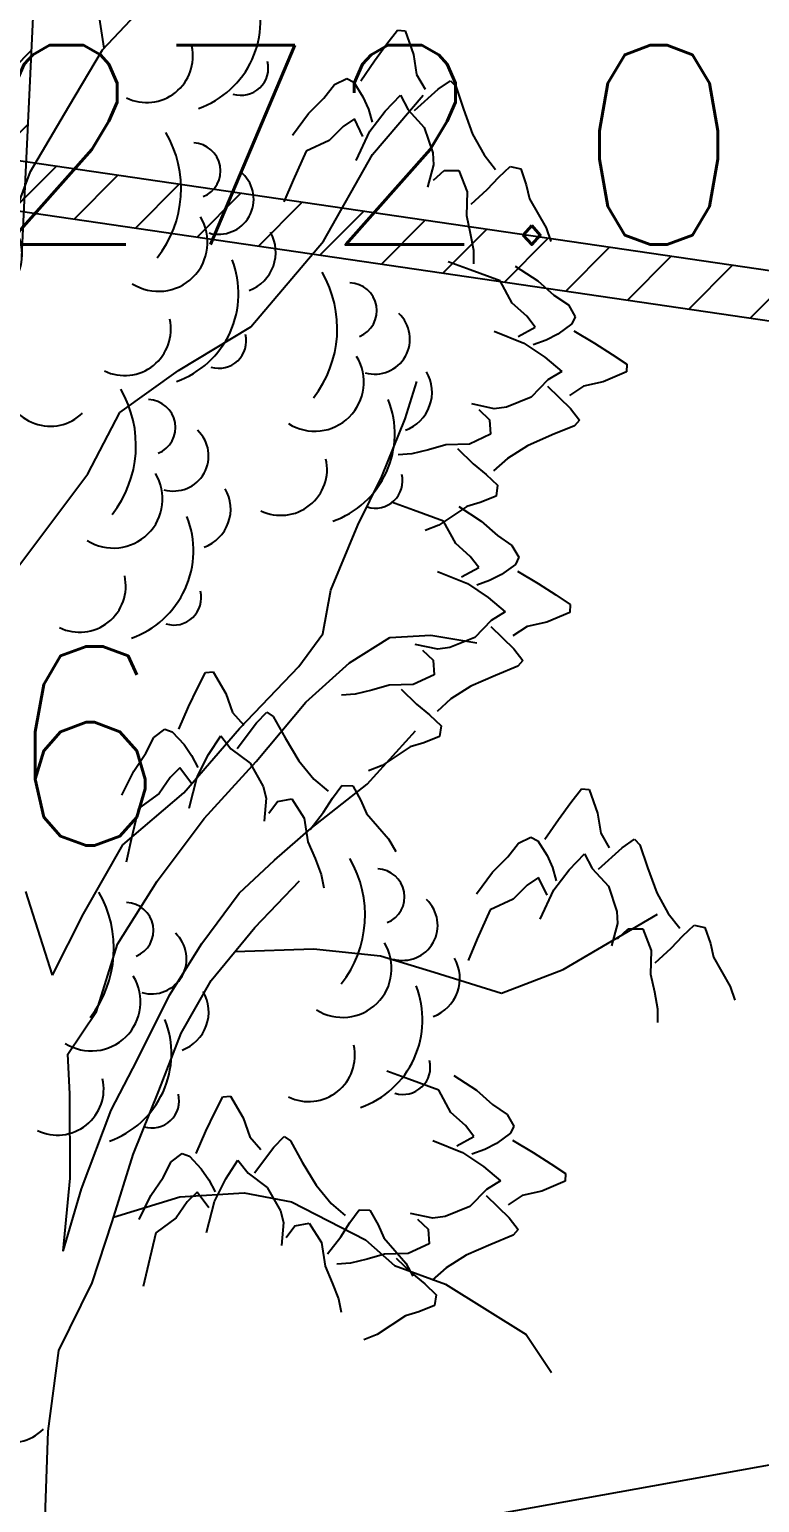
# Model space of a CAD drawing. Header units: millimetres. Extents: x 524954 to 526204, y 9523489 to 9524010.
# Drawn here: x 525735.55 to 525739.21, y 9523635.89 to 9523643.29 of the extents above; entities that cross this region are included whole.
import ezdxf

# ---------------------------------------------------------------- set-up
doc = ezdxf.new("R2010")
doc.units = ezdxf.units.MM
doc.header["$PDMODE"] = 32
doc.header["$PDSIZE"] = 0.5
doc.linetypes.add('ACAD_ISO12W100', pattern=[21, 12, -3, 0, -3, 0, -3])
for name, color, linetype in [('Arbre', 34, 'ACAD_ISO12W100'), ('Cloture', 7, 'Continuous'), ('Murs', 1, 'Continuous'), ('PLUME_6', 2, 'Continuous'), ('TopoAlt', 3, 'Continuous'), ('TOPOJIS', 7, 'Continuous')]:
    doc.layers.add(name, color=color, linetype=linetype)
doc.styles.add('Simplex 1.0', font='Simplex.shx', dxfattribs={"width": 0.99, "height": 1})
pattern_1 = [(45, (0, 0), (-0.1767766952966, 0.1767766952966), [])]

# ---------------------------------------------------------------- blocks, each defined once
blk = doc.blocks.new('TCPOINT M')
at = {"color": 0}
blk.add_point((0, 0), dxfattribs=at)
at = {"layer": 'TopoAlt', "style": 'Simplex 1.0', "width": 0.99}
blk.add_attdef('ALT', (0.15, 0.15), '', height=1, dxfattribs=at)
blk = doc.blocks.new('v088')
at = {"linetype": 'Continuous'}
for p, q in [((0.3448, 10.1217), (0.2693, 10.6145)), ((0.3358, 10.1122), (0.6339, 10.4293)), ((0.1676, 9.8288), (0.3358, 10.1122)), ((1.6901, 9.587), (1.945, 9.8846)), ((-0.0246, 9.5014), (0.1676, 9.8288)), ((1.4442, 9.1527), (1.6901, 9.587)), ((-0.1306, 9.2193), (-0.0246, 9.5014)), ((1.08, 8.7222), (1.4442, 9.1527)), ((0.7177, 8.5032), (1.08, 8.7222)), ((0.4236, 8.2918), (0.7177, 8.5032)), ((1.8546, 8.2596), (1.9129, 8.4473)), ((0.2621, 7.9837), (0.4236, 8.2918)), ((1.7363, 7.971), (1.8546, 8.2596)), ((-0.0934, 7.5087), (0.2621, 7.9837)), ((1.617, 7.726), (1.7363, 7.971)), ((1.4808, 7.3998), (1.617, 7.726)), ((1.4418, 7.1813), (1.4808, 7.3998)), ((1.3209, 7.0171), (1.4418, 7.1813)), ((1.778, 7.1634), (1.983, 7.1739)), ((1.983, 7.1739), (2.2139, 7.1352)), ((1.5755, 7.0348), (1.778, 7.1634)), ((1.3557, 6.8374), (1.5755, 7.0348)), ((1.0227, 6.7061), (1.3209, 7.0171)), ((1.107, 6.54), (1.3557, 6.8374)), ((0.7433, 6.3831), (1.0227, 6.7061)), ((1.6628, 6.4272), (1.906, 6.6935)), ((0.8455, 6.2546), (1.107, 6.54)), ((0.4379, 6.1217), (0.7433, 6.3831)), ((1.3814, 6.2037), (1.6628, 6.4272)), ((0.6096, 5.9388), (0.8455, 6.2546)), ((1.1982, 6.0444), (1.3814, 6.2037)), ((0.2399, 5.7756), (0.4379, 6.1217)), ((1.0213, 5.879), (1.1982, 6.0444)), ((0.4109, 5.6237), (0.6096, 5.9388)), ((1.0995, 5.7065), (1.3247, 5.9413)), ((0.0846, 5.4676), (-0.0486, 5.8877)), ((0.8338, 5.6263), (1.0213, 5.879)), ((0.0846, 5.4676), (0.2399, 5.7756)), ((2.6462, 5.4963), (3.1193, 5.7735)), ((0.8812, 5.4407), (1.0995, 5.7065)), ((0.3061, 5.2857), (0.4109, 5.6237)), ((0.6713, 5.3679), (0.8338, 5.6263)), ((1.0006, 5.5861), (1.394, 5.6007)), ((1.394, 5.6007), (1.7306, 5.5642)), ((1.7306, 5.5642), (1.9997, 5.4827)), ((1.9997, 5.4827), (2.3377, 5.3779)), ((2.3377, 5.3779), (2.6462, 5.4963)), ((0.7312, 5.1764), (0.8812, 5.4407)), ((0.5102, 5.0412), (0.6713, 5.3679)), ((0.1613, 5.0712), (0.3061, 5.2857)), ((0.6191, 4.888), (0.7312, 5.1764)), ((0.1717, 4.8724), (0.1613, 5.0712)), ((0.3786, 4.7897), (0.5102, 5.0412)), ((0.489, 4.5681), (0.6191, 4.888)), ((0.1743, 4.4496), (0.1717, 4.8724)), ((0.2314, 4.3948), (0.3786, 4.7897)), ((0.3841, 4.2301), (0.489, 4.5681)), ((0.1384, 4.0819), (0.1743, 4.4496)), ((0.1384, 4.0819), (0.2314, 4.3948)), ((0.7235, 4.3553), (1.0465, 4.3745)), ((1.0465, 4.3745), (1.2838, 4.3297)), ((0.3911, 4.2526), (0.7235, 4.3553)), ((1.2838, 4.3297), (1.6547, 4.1385)), ((0.2848, 3.9233), (0.3841, 4.2301)), ((1.6547, 4.1385), (1.8004, 4.0109)), ((1.8004, 4.0109), (2.0573, 3.9168)), ((0.1177, 3.584), (0.2848, 3.9233)), ((2.0573, 3.9168), (2.4606, 3.664)), ((2.4606, 3.664), (2.589, 3.4739)), ((0.064, 3.1786), (0.1177, 3.584)), ((0.0445, 2.6247), (0.064, 3.1786))]:
    blk.add_line(p, q, dxfattribs=at)
at = {"color": 3, "linetype": 'Continuous'}
for p, q in [((1.7617, 10.1424), (1.8156, 10.2117)), ((1.8156, 10.2117), (1.8541, 10.2078)), ((1.8541, 10.2078), (1.8964, 10.0886)), ((1.7002, 10.0578), (1.7617, 10.1424)), ((1.631, 9.9578), (1.7002, 10.0578)), ((1.8964, 10.0886), (1.9118, 9.9886)), ((1.9118, 9.9886), (1.9541, 9.9155)), ((1.4463, 9.8693), (1.5002, 9.9386)), ((1.5002, 9.9386), (1.5617, 9.9693)), ((1.5617, 9.9693), (1.5963, 9.9501)), ((1.5963, 9.9501), (1.6425, 9.877)), ((1.9002, 9.8078), (2.0195, 9.9155)), ((2.0195, 9.9155), (2.081, 9.9578)), ((2.081, 9.9578), (2.1079, 9.9309)), ((2.1079, 9.9309), (2.1464, 9.8155)), ((1.3694, 9.7924), (1.4463, 9.8693)), ((1.6425, 9.877), (1.6694, 9.8155)), ((1.7541, 9.8039), (1.831, 9.8847)), ((1.831, 9.8847), (1.8695, 9.8116)), ((1.2886, 9.6847), (1.3694, 9.7924)), ((1.6002, 9.7655), (1.5425, 9.727)), ((1.6425, 9.677), (1.6002, 9.7655)), ((1.6694, 9.8155), (1.6887, 9.7501)), ((1.6771, 9.7039), (1.7541, 9.8039)), ((1.8695, 9.8116), (1.9502, 9.7232)), ((2.1464, 9.8155), (2.1926, 9.6885)), ((1.5425, 9.727), (1.4733, 9.6578)), ((1.6079, 9.5578), (1.6771, 9.7039)), ((1.9502, 9.7232), (1.9925, 9.5962)), ((2.1926, 9.6885), (2.2503, 9.5847)), ((1.4733, 9.6578), (1.3579, 9.6039)), ((1.3579, 9.6039), (1.2925, 9.4577)), ((1.9925, 9.5962), (1.9964, 9.5347)), ((2.2503, 9.5847), (2.308, 9.5116)), ((1.9964, 9.5347), (1.9656, 9.4231)), ((1.9964, 9.4577), (2.0502, 9.5077)), ((2.0502, 9.5077), (2.1233, 9.5077)), ((2.1233, 9.5077), (2.1656, 9.4)), ((2.2657, 9.4116), (2.3233, 9.4731)), ((2.3233, 9.4731), (2.381, 9.527)), ((2.381, 9.527), (2.4349, 9.5154)), ((2.4349, 9.5154), (2.4618, 9.4347)), ((1.2925, 9.4577), (1.2463, 9.35)), ((2.1656, 9.4), (2.1618, 9.2808)), ((2.1849, 9.3385), (2.2657, 9.4116)), ((2.4618, 9.4347), (2.4772, 9.3654)), ((2.4772, 9.3654), (2.5618, 9.2193)), ((2.1618, 9.2808), (2.181, 9.1923)), ((2.181, 9.1923), (2.1964, 9.1077)), ((2.5618, 9.2193), (2.5849, 9.15)), ((2.1964, 9.1077), (2.1964, 9.0385)), ((2.1801, 9.009), (2.0697, 9.0483)), ((2.4064, 9.0272), (2.519, 8.9533)), ((2.3301, 8.953), (2.1801, 9.009)), ((2.3912, 8.8412), (2.3301, 8.953)), ((2.519, 8.9533), (2.6006, 8.8814)), ((2.6006, 8.8814), (2.6731, 8.832)), ((2.4646, 8.7765), (2.3912, 8.8412)), ((2.6731, 8.832), (2.7077, 8.7725)), ((2.5067, 8.7213), (2.4646, 8.7765)), ((2.6907, 8.7368), (2.6207, 8.6861)), ((2.7077, 8.7725), (2.6907, 8.7368)), ((2.2998, 8.7005), (2.4501, 8.6406)), ((2.421, 8.6735), (2.5067, 8.7213)), ((2.5609, 8.6554), (2.4969, 8.632)), ((2.6207, 8.6861), (2.5609, 8.6554)), ((2.7005, 8.7027), (2.8047, 8.6399)), ((2.4501, 8.6406), (2.5548, 8.5702)), ((2.8047, 8.6399), (2.8931, 8.5838)), ((2.8931, 8.5838), (2.9656, 8.5345)), ((2.5548, 8.5702), (2.6402, 8.4985)), ((2.9656, 8.5345), (2.9641, 8.4958)), ((2.5697, 8.4555), (2.4865, 8.3693)), ((2.6402, 8.4985), (2.5697, 8.4555)), ((2.8478, 8.4461), (2.749, 8.4244)), ((2.9641, 8.4958), (2.8478, 8.4461)), ((2.4865, 8.3693), (2.3625, 8.3191)), ((2.5678, 8.4245), (2.6828, 8.3123)), ((2.749, 8.4244), (2.6787, 8.3776)), ((2.3013, 8.3113), (2.188, 8.335)), ((2.2245, 8.3065), (2.2778, 8.2559)), ((2.3625, 8.3191), (2.3013, 8.3113)), ((2.6828, 8.3123), (2.7289, 8.2536)), ((2.2778, 8.2559), (2.2824, 8.183)), ((2.7037, 8.225), (2.591, 8.1793)), ((2.7289, 8.2536), (2.7037, 8.225)), ((2.1776, 8.1339), (2.0584, 8.1303)), ((2.2824, 8.183), (2.1776, 8.1339)), ((2.591, 8.1793), (2.4672, 8.1253)), ((1.8878, 8.0848), (1.8187, 8.0804)), ((1.9713, 8.1055), (1.8878, 8.0848)), ((2.0584, 8.1303), (1.9713, 8.1055)), ((2.1174, 8.1109), (2.1954, 8.0349)), ((2.3672, 8.0611), (2.2979, 7.9989)), ((2.4672, 8.1253), (2.3672, 8.0611)), ((2.1954, 8.0349), (2.2605, 7.9811)), ((2.2605, 7.9811), (2.3179, 7.927)), ((2.3179, 7.927), (2.3098, 7.8725)), ((1.8965, 7.8022), (1.7861, 7.8414)), ((2.2308, 7.8405), (2.1627, 7.8208)), ((2.3098, 7.8725), (2.2308, 7.8405)), ((2.0465, 7.7461), (1.8965, 7.8022)), ((2.1627, 7.8208), (2.0222, 7.7271)), ((2.1227, 7.8203), (2.2353, 7.7465)), ((2.0222, 7.7271), (1.9545, 7.6997)), ((2.1075, 7.6343), (2.0465, 7.7461)), ((2.2353, 7.7465), (2.3169, 7.6746)), ((2.1809, 7.5696), (2.1075, 7.6343)), ((2.3169, 7.6746), (2.3894, 7.6252)), ((2.3894, 7.6252), (2.424, 7.5657)), ((2.223, 7.5144), (2.1809, 7.5696)), ((2.424, 7.5657), (2.407, 7.5299)), ((2.0162, 7.4937), (2.1664, 7.4338)), ((2.1373, 7.4666), (2.223, 7.5144)), ((2.337, 7.4793), (2.2772, 7.4485)), ((2.407, 7.5299), (2.337, 7.4793)), ((2.4169, 7.4959), (2.521, 7.4331)), ((2.1664, 7.4338), (2.2711, 7.3633)), ((2.2772, 7.4485), (2.2132, 7.4252)), ((2.521, 7.4331), (2.6094, 7.377)), ((2.2711, 7.3633), (2.3565, 7.2916)), ((2.6094, 7.377), (2.6819, 7.3276)), ((2.6819, 7.3276), (2.6805, 7.289)), ((2.286, 7.2486), (2.2028, 7.1624)), ((2.3565, 7.2916), (2.286, 7.2486)), ((2.6805, 7.289), (2.5641, 7.2392)), ((2.2841, 7.2177), (2.3991, 7.1055)), ((2.4653, 7.2176), (2.395, 7.1707)), ((2.5641, 7.2392), (2.4653, 7.2176)), ((2.0176, 7.1045), (1.9044, 7.1282)), ((1.9408, 7.0996), (1.9941, 7.049)), ((2.0788, 7.1122), (2.0176, 7.1045)), ((2.2028, 7.1624), (2.0788, 7.1122)), ((2.3991, 7.1055), (2.4452, 7.0467)), ((1.9941, 7.049), (1.9988, 6.9761)), ((2.4452, 7.0467), (2.4201, 7.0181)), ((0.8128, 6.9092), (0.8527, 6.9872)), ((0.8527, 6.9872), (0.8913, 6.9906)), ((0.8913, 6.9906), (0.9551, 6.8814)), ((1.9988, 6.9761), (1.8939, 6.9271)), ((2.3073, 6.9725), (2.1835, 6.9184)), ((2.4201, 7.0181), (2.3073, 6.9725)), ((0.7681, 6.8145), (0.8128, 6.9092)), ((0.9551, 6.8814), (0.9888, 6.786)), ((1.6041, 6.8779), (1.535, 6.8736)), ((1.6876, 6.8986), (1.6041, 6.8779)), ((1.7747, 6.9234), (1.6876, 6.8986)), ((1.8939, 6.9271), (1.7747, 6.9234)), ((1.8337, 6.904), (1.9118, 6.828)), ((2.1835, 6.9184), (2.0835, 6.8543)), ((0.7187, 6.7034), (0.7681, 6.8145)), ((1.9118, 6.828), (1.9768, 6.7743)), ((2.0835, 6.8543), (2.0142, 6.7921)), ((0.9888, 6.786), (1.0441, 6.7221)), ((1.0112, 6.6062), (1.1083, 6.7343)), ((1.1083, 6.7343), (1.1609, 6.7873)), ((1.1609, 6.7873), (1.1923, 6.7659)), ((1.1923, 6.7659), (1.2517, 6.6597)), ((1.9768, 6.7743), (2.0342, 6.7201)), ((0.5538, 6.582), (0.5938, 6.6601)), ((0.5938, 6.6601), (0.6485, 6.7018)), ((0.6485, 6.7018), (0.6861, 6.6893)), ((0.6861, 6.6893), (0.7451, 6.6262)), ((0.8684, 6.5752), (0.9289, 6.6689)), ((0.9289, 6.6689), (0.9803, 6.6043)), ((1.2517, 6.6597), (1.3207, 6.5436)), ((2.0261, 6.6656), (1.9472, 6.6337)), ((2.0342, 6.7201), (2.0261, 6.6656)), ((0.4926, 6.4921), (0.5538, 6.582)), ((0.7451, 6.6262), (0.7831, 6.5707)), ((0.9803, 6.6043), (1.0762, 6.5324)), ((1.879, 6.6139), (1.7385, 6.5203)), ((1.9472, 6.6337), (1.879, 6.6139)), ((0.7244, 6.5087), (0.6749, 6.4601)), ((0.7824, 6.4297), (0.7244, 6.5087)), ((0.7831, 6.5707), (0.8142, 6.5101)), ((0.8114, 6.4626), (0.8684, 6.5752)), ((1.0762, 6.5324), (1.1414, 6.4156)), ((1.3207, 6.5436), (1.3968, 6.4523)), ((1.7385, 6.5203), (1.6708, 6.4929)), ((0.4333, 6.3712), (0.4926, 6.4921)), ((0.6749, 6.4601), (0.6198, 6.3792)), ((0.7707, 6.306), (0.8114, 6.4626)), ((1.3968, 6.4523), (1.4671, 6.3913)), ((0.6198, 6.3792), (0.5164, 6.3047)), ((1.1414, 6.4156), (1.1567, 6.3559)), ((1.4894, 6.3564), (1.536, 6.4201)), ((1.536, 6.4201), (1.5911, 6.4188)), ((1.5911, 6.4188), (1.6326, 6.3444)), ((2.6849, 6.3343), (2.7388, 6.4036)), ((2.7388, 6.4036), (2.7772, 6.3997)), ((2.7772, 6.3997), (2.8196, 6.2805)), ((0.5164, 6.3047), (0.4795, 6.1489)), ((1.1567, 6.3559), (1.1472, 6.2405)), ((1.171, 6.2803), (1.2146, 6.3394)), ((1.2146, 6.3394), (1.2864, 6.3531)), ((1.2864, 6.3531), (1.3481, 6.2552)), ((1.3784, 6.1983), (1.4442, 6.2852)), ((1.4442, 6.2852), (1.4894, 6.3564)), ((1.6326, 6.3444), (1.6606, 6.2793)), ((2.6234, 6.2497), (2.6849, 6.3343)), ((1.3481, 6.2552), (1.3665, 6.1373)), ((1.6606, 6.2793), (1.771, 6.1515)), ((2.5541, 6.1497), (2.6234, 6.2497)), ((2.8196, 6.2805), (2.8349, 6.1805)), ((0.4795, 6.1489), (0.4542, 6.0345)), ((1.3665, 6.1373), (1.4019, 6.054)), ((1.771, 6.1515), (1.8066, 6.0878)), ((2.4234, 6.1305), (2.4849, 6.1612)), ((2.4849, 6.1612), (2.5195, 6.142)), ((2.5195, 6.142), (2.5657, 6.0689)), ((2.8349, 6.1805), (2.8773, 6.1074)), ((2.9427, 6.1074), (3.0042, 6.1497)), ((3.0042, 6.1497), (3.0311, 6.1228)), ((2.3695, 6.0612), (2.4234, 6.1305)), ((2.5657, 6.0689), (2.5926, 6.0074)), ((2.6772, 5.9958), (2.7542, 6.0766)), ((2.7542, 6.0766), (2.7926, 6.0035)), ((2.8234, 5.9997), (2.9427, 6.1074)), ((3.0311, 6.1228), (3.0696, 6.0074)), ((1.4019, 6.054), (1.4328, 5.9737)), ((2.2926, 5.9843), (2.3695, 6.0612)), ((2.5926, 6.0074), (2.6118, 5.942)), ((2.6003, 5.8958), (2.6772, 5.9958)), ((2.7926, 6.0035), (2.8734, 5.9151)), ((3.0696, 6.0074), (3.1158, 5.8804)), ((1.4328, 5.9737), (1.4458, 5.9057)), ((2.2118, 5.8766), (2.2926, 5.9843)), ((2.4657, 5.9189), (2.3964, 5.8497)), ((2.5234, 5.9574), (2.4657, 5.9189)), ((2.5657, 5.8689), (2.5234, 5.9574)), ((2.3964, 5.8497), (2.281, 5.7958)), ((2.5311, 5.7497), (2.6003, 5.8958)), ((2.8734, 5.9151), (2.9157, 5.7881)), ((3.1158, 5.8804), (3.1734, 5.7766)), ((2.281, 5.7958), (2.2156, 5.6496)), ((2.9157, 5.7881), (2.9196, 5.7266)), ((3.1734, 5.7766), (3.2311, 5.7035)), ((2.9196, 5.7266), (2.8888, 5.615)), ((2.9196, 5.6496), (2.9734, 5.6996)), ((2.9734, 5.6996), (3.0465, 5.6996)), ((3.0465, 5.6996), (3.0888, 5.5919)), ((3.2465, 5.665), (3.3042, 5.7189)), ((3.3042, 5.7189), (3.3581, 5.7073)), ((3.3581, 5.7073), (3.385, 5.6266)), ((2.2156, 5.6496), (2.1695, 5.5419)), ((3.1888, 5.6035), (3.2465, 5.665)), ((3.385, 5.6266), (3.4004, 5.5573)), ((3.0888, 5.5919), (3.085, 5.4727)), ((3.1081, 5.5304), (3.1888, 5.6035)), ((3.4004, 5.5573), (3.485, 5.4112)), ((3.085, 5.4727), (3.1042, 5.3842)), ((3.485, 5.4112), (3.5081, 5.3419)), ((3.1042, 5.3842), (3.1196, 5.2996)), ((3.1196, 5.2996), (3.1196, 5.2304)), ((1.8724, 4.9461), (1.762, 4.9854)), ((2.0987, 4.9642), (2.2113, 4.8904)), ((2.0224, 4.89), (1.8724, 4.9461)), ((2.0834, 4.7783), (2.0224, 4.89)), ((2.2113, 4.8904), (2.2929, 4.8185)), ((0.8993, 4.7791), (0.9393, 4.8572)), ((0.9393, 4.8572), (0.9778, 4.8606)), ((0.9778, 4.8606), (1.0416, 4.7513)), ((2.2929, 4.8185), (2.3654, 4.7691)), ((0.8546, 4.6845), (0.8993, 4.7791)), ((1.0416, 4.7513), (1.0754, 4.656)), ((2.1569, 4.7135), (2.0834, 4.7783)), ((2.3654, 4.7691), (2.4, 4.7096)), ((0.8053, 4.5733), (0.8546, 4.6845)), ((2.1989, 4.6584), (2.1569, 4.7135)), ((2.383, 4.6739), (2.3129, 4.6232)), ((2.4, 4.7096), (2.383, 4.6739)), ((1.0754, 4.656), (1.1306, 4.592)), ((1.0978, 4.4762), (1.1948, 4.6042)), ((1.1948, 4.6042), (1.2474, 4.6573)), ((1.2474, 4.6573), (1.2789, 4.6359)), ((1.2789, 4.6359), (1.3382, 4.5297)), ((1.9921, 4.6376), (2.1424, 4.5777)), ((2.1133, 4.6106), (2.1989, 4.6584)), ((2.2532, 4.5924), (2.1892, 4.5691)), ((2.3129, 4.6232), (2.2532, 4.5924)), ((2.3928, 4.6398), (2.497, 4.577)), ((0.6404, 4.452), (0.6804, 4.53)), ((0.6804, 4.53), (0.7351, 4.5718)), ((0.7351, 4.5718), (0.7727, 4.5593)), ((0.7727, 4.5593), (0.8317, 4.4961)), ((0.9549, 4.4451), (1.0154, 4.5388)), ((1.0154, 4.5388), (1.0668, 4.4742)), ((1.3382, 4.5297), (1.4072, 4.4136)), ((2.1424, 4.5777), (2.247, 4.5072)), ((2.497, 4.577), (2.5853, 4.5209)), ((2.5853, 4.5209), (2.6578, 4.4715)), ((0.5791, 4.362), (0.6404, 4.452)), ((0.8317, 4.4961), (0.8696, 4.4407)), ((0.8696, 4.4407), (0.9007, 4.38)), ((0.898, 4.3325), (0.9549, 4.4451)), ((1.0668, 4.4742), (1.1627, 4.4024)), ((2.247, 4.5072), (2.3325, 4.4356)), ((2.6578, 4.4715), (2.6564, 4.4329)), ((0.8109, 4.3786), (0.7614, 4.3301)), ((0.869, 4.2996), (0.8109, 4.3786)), ((1.1627, 4.4024), (1.228, 4.2856)), ((1.4072, 4.4136), (1.4833, 4.3223)), ((2.262, 4.3926), (2.1788, 4.3064)), ((2.3325, 4.4356), (2.262, 4.3926)), ((2.5401, 4.3831), (2.4412, 4.3615)), ((2.6564, 4.4329), (2.5401, 4.3831)), ((0.5199, 4.2411), (0.5791, 4.362)), ((0.7614, 4.3301), (0.7063, 4.2491)), ((0.8572, 4.176), (0.898, 4.3325)), ((1.4833, 4.3223), (1.5536, 4.2613)), ((1.5759, 4.2264), (1.6226, 4.29)), ((1.6226, 4.29), (1.6776, 4.2887)), ((1.6776, 4.2887), (1.7191, 4.2144)), ((2.1788, 4.3064), (2.0548, 4.2561)), ((2.2601, 4.3616), (2.3751, 4.2494)), ((2.4412, 4.3615), (2.371, 4.3146)), ((0.7063, 4.2491), (0.603, 4.1747)), ((1.228, 4.2856), (1.2432, 4.2258)), ((1.2432, 4.2258), (1.2338, 4.1105)), ((1.3011, 4.2094), (1.373, 4.223)), ((1.373, 4.223), (1.4346, 4.1251)), ((1.5307, 4.1551), (1.5759, 4.2264)), ((1.9936, 4.2484), (1.8803, 4.2721)), ((1.9168, 4.2436), (1.9701, 4.193)), ((2.0548, 4.2561), (1.9936, 4.2484)), ((2.3751, 4.2494), (2.4212, 4.1906)), ((0.603, 4.1747), (0.566, 4.0189)), ((1.2576, 4.1502), (1.3011, 4.2094)), ((1.465, 4.0683), (1.5307, 4.1551)), ((1.7191, 4.2144), (1.7472, 4.1493)), ((1.7472, 4.1493), (1.8576, 4.0214)), ((1.9701, 4.193), (1.9747, 4.12)), ((2.396, 4.1621), (2.2833, 4.1164)), ((2.4212, 4.1906), (2.396, 4.1621)), ((1.4346, 4.1251), (1.4531, 4.0073)), ((1.7506, 4.0673), (1.6636, 4.0426)), ((1.8699, 4.071), (1.7506, 4.0673)), ((1.9747, 4.12), (1.8699, 4.071)), ((2.2833, 4.1164), (2.1595, 4.0623)), ((0.566, 4.0189), (0.5407, 3.9045)), ((1.4531, 4.0073), (1.4885, 3.9239)), ((1.5801, 4.0219), (1.511, 4.0175)), ((1.6636, 4.0426), (1.5801, 4.0219)), ((1.8097, 4.0479), (1.8877, 3.9719)), ((1.8576, 4.0214), (1.8932, 3.9577)), ((2.0595, 3.9982), (1.9902, 3.936)), ((2.1595, 4.0623), (2.0595, 3.9982)), ((1.4885, 3.9239), (1.5194, 3.8437)), ((1.8877, 3.9719), (1.9528, 3.9182)), ((1.9528, 3.9182), (2.0102, 3.864)), ((2.0102, 3.864), (2.002, 3.8096)), ((1.5194, 3.8437), (1.5323, 3.7756)), ((1.9231, 3.7776), (1.855, 3.7579)), ((2.002, 3.8096), (1.9231, 3.7776)), ((1.855, 3.7579), (1.7144, 3.6642)), ((1.7144, 3.6642), (1.6468, 3.6368))]:
    blk.add_line(p, q, dxfattribs=at)
for centre, major_axis, start_param, end_param in [((0.6623, 10.2582), (-0.3298, 0.3298), 2.69514, 4.302022), ((0.5573, 10.0804), (0.1641, 0.1641), 3.478918, 5.717341), ((1.0314, 10.0206), (0.0964, 0.0964), 3.62262, 5.745019), ((0.1648, 9.4153), (0.3995, 0.3995), 4.836335, 6.022049), ((0.7881, 9.5054), (-0.099, 0.099), 2.746913, 5.46049), ((0.9181, 9.3628), (0.1246, 0.1246), 3.651933, 6.315792), ((0.617, 9.1466), (-0.1741, 0.1741), 1.793126, 4.475865), ((1.0008, 9.0963), (-0.1445, 0.1445), 2.713295, 4.448408), ((0.5518, 8.8878), (-0.3298, 0.3298), 2.69514, 4.302022), ((0.9486, 8.7133), (-0.3995, 0.3995), 3.265538, 4.451253), ((1.5719, 8.8034), (0.099, 0.099), 4.31771, 7.031286), ((0.4467, 8.71), (-0.1641, 0.1641), 1.908121, 4.146545), ((1.7019, 8.6608), (0.1246, 0.1246), 3.651933, 6.315792), ((0.9208, 8.6502), (0.0964, 0.0964), 3.62262, 5.745019), ((1.4008, 8.4446), (0.1741, 0.1741), 3.363922, 6.046661), ((0.0741, 8.4554), (0.1641, 0.1641), 2.463212, 4.701636), ((1.7845, 8.3943), (-0.1445, 0.1445), 2.713295, 4.448408), ((-0.0612, 8.1267), (-0.3995, 0.3995), 3.265538, 4.451253), ((0.5622, 8.2168), (0.099, 0.099), 4.31771, 7.031286), ((1.3355, 8.1858), (-0.3298, 0.3298), 2.69514, 4.302022), ((0.6922, 8.0742), (-0.1246, 0.1246), 2.081137, 4.744996), ((0.391, 7.858), (0.1741, 0.1741), 3.363922, 6.046661), ((1.2305, 8.008), (0.1641, 0.1641), 3.478918, 5.717341), ((1.7045, 7.9482), (-0.0964, 0.0964), 2.051824, 4.174223), ((0.7748, 7.8077), (-0.1445, 0.1445), 2.713295, 4.448408), ((0.3258, 7.5992), (0.3298, 0.3298), 4.265936, 5.872819), ((0.2207, 7.4214), (0.1641, 0.1641), 3.478918, 5.717341), ((0.6948, 7.3616), (-0.0964, 0.0964), 2.051824, 4.174223), ((1.088, 5.7707), (-0.3995, 0.3995), 3.265538, 4.451253), ((1.7113, 5.8608), (0.099, 0.099), 4.31771, 7.031286), ((-0.1718, 5.6024), (0.3995, 0.3995), 4.836335, 6.022049), ((1.8413, 5.7182), (-0.1246, 0.1246), 2.081137, 4.744996), ((0.4516, 5.6925), (0.099, 0.099), 4.31771, 7.031286), ((0.5816, 5.5499), (0.1246, 0.1246), 3.651933, 6.315792), ((1.5402, 5.502), (0.1741, 0.1741), 3.363922, 6.046661), ((1.924, 5.4517), (-0.1445, 0.1445), 2.713295, 4.448408), ((0.2804, 5.3337), (0.1741, 0.1741), 3.363922, 6.046661), ((1.4749, 5.2432), (0.3298, 0.3298), 4.265936, 5.872819), ((0.6642, 5.2834), (-0.1445, 0.1445), 2.713295, 4.448408), ((0.2152, 5.0749), (-0.3298, 0.3298), 2.69514, 4.302022), ((1.3699, 5.0654), (-0.1641, 0.1641), 1.908121, 4.146545), ((1.844, 5.0056), (-0.0964, 0.0964), 2.051824, 4.174223), ((0.1101, 4.8971), (-0.1641, 0.1641), 1.908121, 4.146545), ((0.5842, 4.8373), (0.0964, 0.0964), 3.62262, 5.745019), ((-0.1231, 3.3539), (0.1641, 0.1641), 2.463212, 4.701636)]:
    blk.add_ellipse(centre, major_axis=major_axis, ratio=1, start_param=start_param, end_param=end_param, dxfattribs=at)

msp = doc.modelspace()

# ---------------------------------------------------------------- hatches: boundary and pattern name
at = {"layer": 'Murs'}
h = msp.add_hatch(dxfattribs=at)
h.set_pattern_fill('_U', color=256, scale=0.25, angle=45, style=0, pattern_type=0)
h.set_pattern_definition(pattern_1)
h.paths.add_polyline_path([(525735.2584, 9523642.1584), (525737.2762, 9523685.0327), (525740.2188, 9523708.2482), (525777.6829, 9523702.6849), (525777.6462, 9523702.4376), (525740.4347, 9523707.9634), (525737.5254, 9523685.011), (525735.5081, 9523642.1466)])
h = msp.add_hatch(dxfattribs=at)
h.set_pattern_fill('_U', color=256, scale=0.25, angle=45, style=0, pattern_type=0)
h.set_pattern_definition(pattern_1)
h.paths.add_polyline_path([(525753.9404, 9523627.0635), (525754.1977, 9523627.1828), (525754.5342, 9523633.0004), (525754.6509, 9523637.654), (525754.7085, 9523639.8135), (525735.3309, 9523642.6531), (525735.2946, 9523642.4057), (525754.4526, 9523639.5983), (525754.401, 9523637.6605), (525754.2844, 9523633.0108)])

# ---------------------------------------------------------------- linework, layer by layer
at = {"layer": 'Cloture', "flags": 128}
for points in [[(525735.5081, 9523642.1466), (525737.5254, 9523685.011), (525740.4347, 9523707.9634), (525777.6462, 9523702.4376)], [(525735.3309, 9523642.6531), (525754.7085, 9523639.8135), (525754.6509, 9523637.654), (525754.5342, 9523633.0004), (525754.1977, 9523627.1828), (525724.1482, 9523613.2539)], [(525735.2946, 9523642.4057), (525754.4526, 9523639.5983), (525754.401, 9523637.6605), (525754.2844, 9523633.0108), (525753.9943, 9523627.6398), (525724.1324, 9523613.6855)]]:
    msp.add_lwpolyline(points, dxfattribs=at)
at = {"layer": 'PLUME_6'}
msp.add_lwpolyline([(525856.6214, 9523673.3307), (525847.9001, 9523669.1848), (525839.1787, 9523665.0389), (525838.6801, 9523665.0025), (525829.9223, 9523661.3553), (525820.666, 9523657.6716), (525811.3732, 9523654.4867), (525811.3732, 9523654.4867), (525802.0804, 9523651.3017), (525792.7512, 9523648.6154), (525783.422, 9523645.9291), (525783.422, 9523645.9291), (525774.0928, 9523643.2429), (525764.2285, 9523641.0188), (525754.8629, 9523638.8312), (525754.8629, 9523638.8312), (525744.9622, 9523637.1059), (525735.5603, 9523635.417), (525726.1583, 9523633.728), (525725.6596, 9523633.6916), (525716.2212, 9523632.5014), (525706.2477, 9523631.7734)], dxfattribs=at)

# ---------------------------------------------------------------- block references
at = {"layer": 'Arbre'}
msp.add_blockref('v088', (525735.577, 9523633.073), dxfattribs=at)
at = {"layer": 'TOPOJIS'}
ref = msp.add_blockref('TCPOINT M', (525735.2584, 9523642.1584, 272.01), dxfattribs=at)
ref.add_attrib('ALT', '272.01', (525735.3084, 9523642.2084, 272.01), dxfattribs={"layer": 'TopoAlt', "height": 1, "style": 'Simplex 1.0', "width": 0.99})
ref = msp.add_blockref('TCPOINT M', (525731.5374, 9523639.1411, 271.76), dxfattribs=at)
ref.add_attrib('ALT', '271.76', (525731.5874, 9523639.1911, 271.76), dxfattribs={"layer": 'TopoAlt', "height": 1, "style": 'Simplex 1.0', "width": 0.99})

doc.saveas('drawing.dxf')
